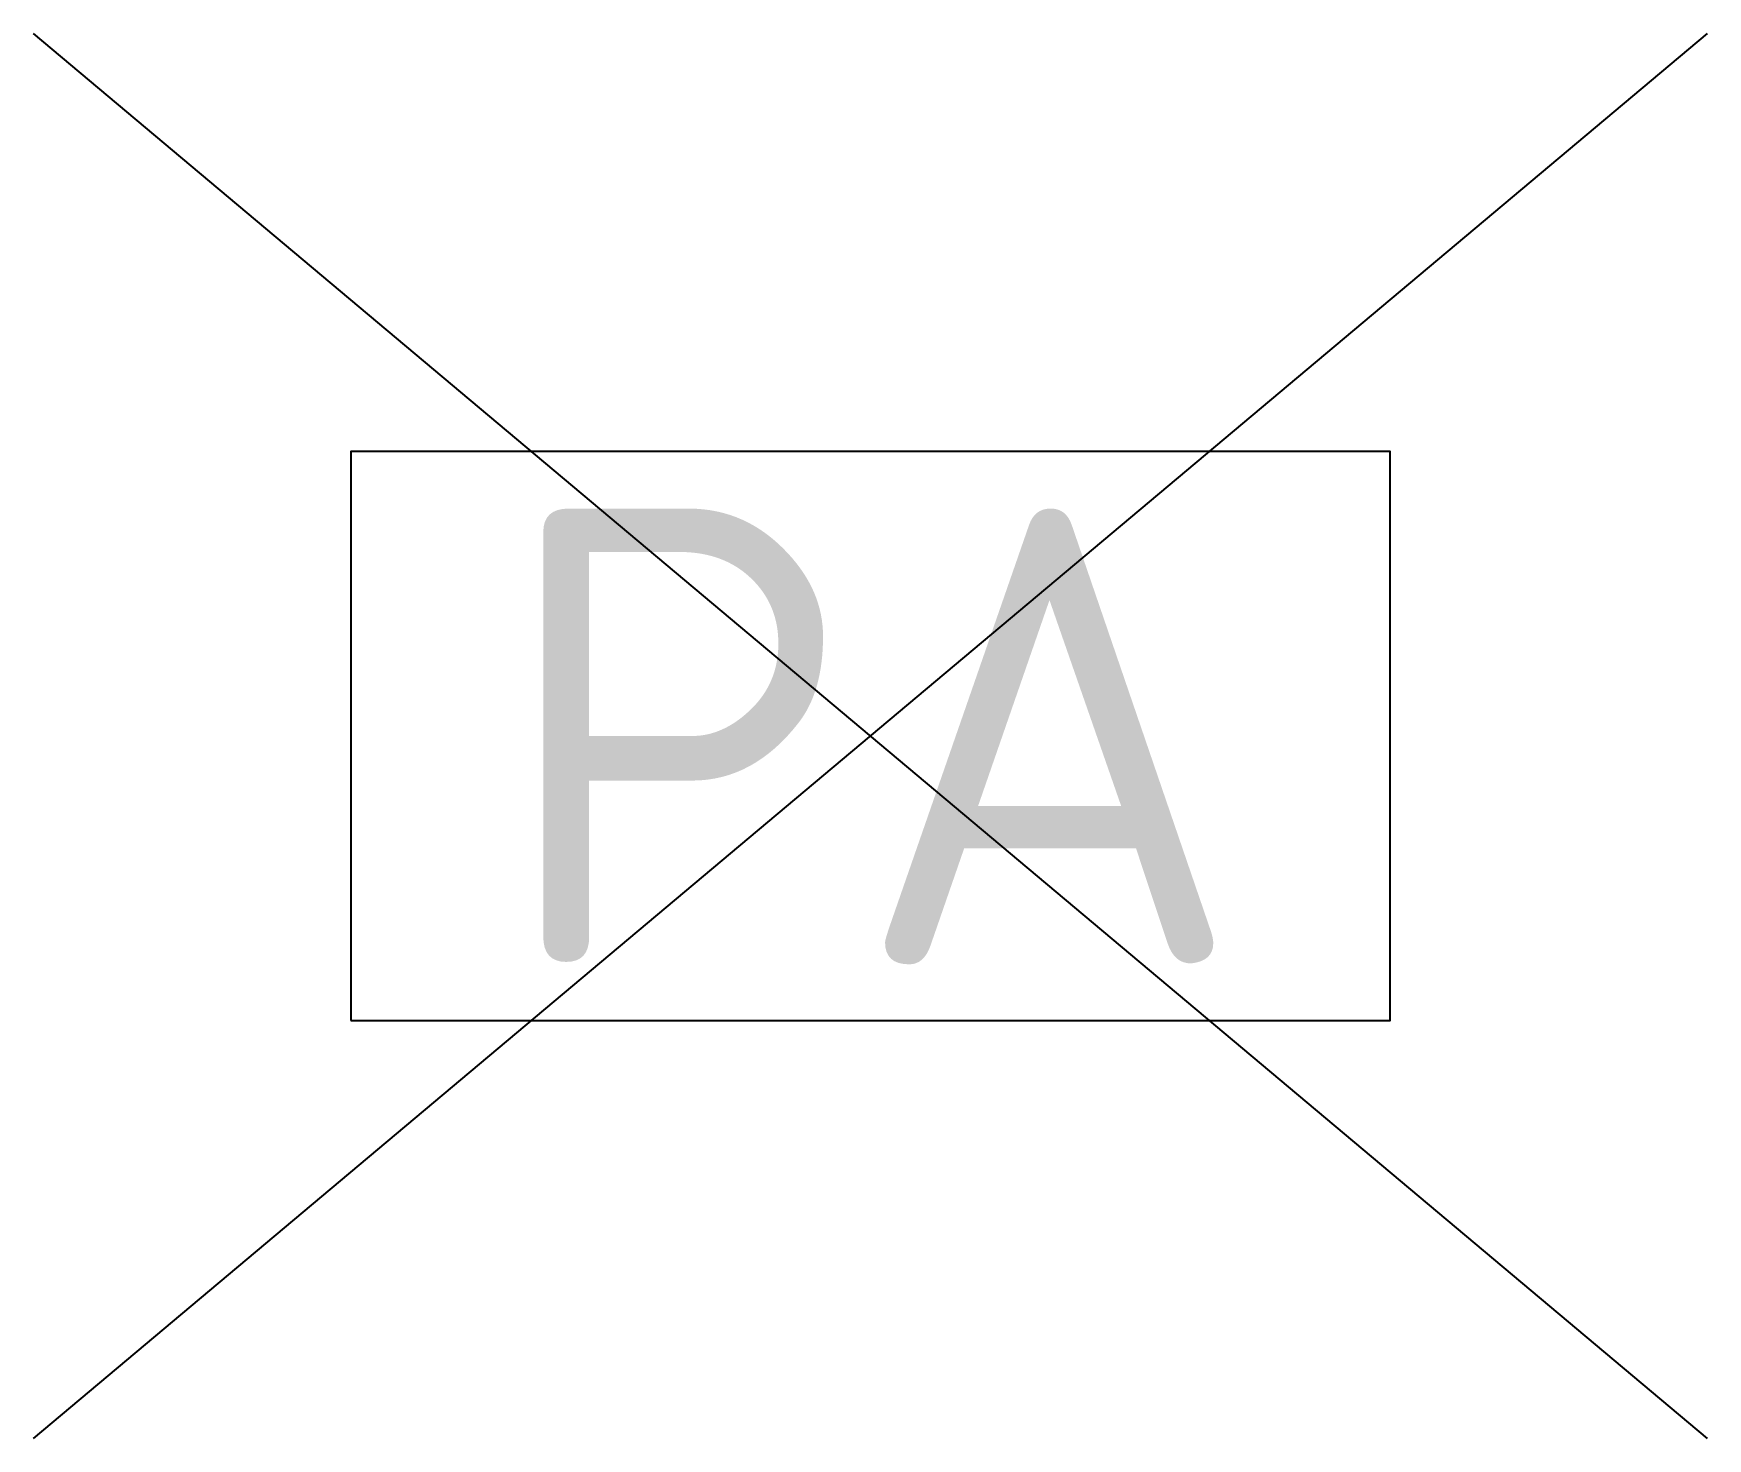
# Model space of a CAD drawing. Extents: x -3.22 to 3.22, y -2.7 to 2.7.
import ezdxf
from ezdxf.enums import TextEntityAlignment as Align

# ---------------------------------------------------------------- set-up
doc = ezdxf.new("R2010")
doc.units = 0
doc.styles.add('NLCS-ISO', font='NLCS-ISO.ttf')

msp = doc.modelspace()

# ---------------------------------------------------------------- linework, layer by layer
for p, q in [((-3.2212, -2.7029), (3.2212, 2.7029)), ((3.2212, -2.7029), (-3.2212, 2.7029))]:
    msp.add_line(p, q)
at = {"flags": 128}
msp.add_lwpolyline([(-2, -1.095), (2, -1.095), (2, 1.095), (-2, 1.095)], close=True, dxfattribs=at)

# ---------------------------------------------------------------- texts
at = {"style": 'NLCS-ISO'}
msp.add_text('PA', height=1.75, dxfattribs=at).set_placement((0, 0), align=Align.MIDDLE_CENTER)

doc.saveas('drawing.dxf')
